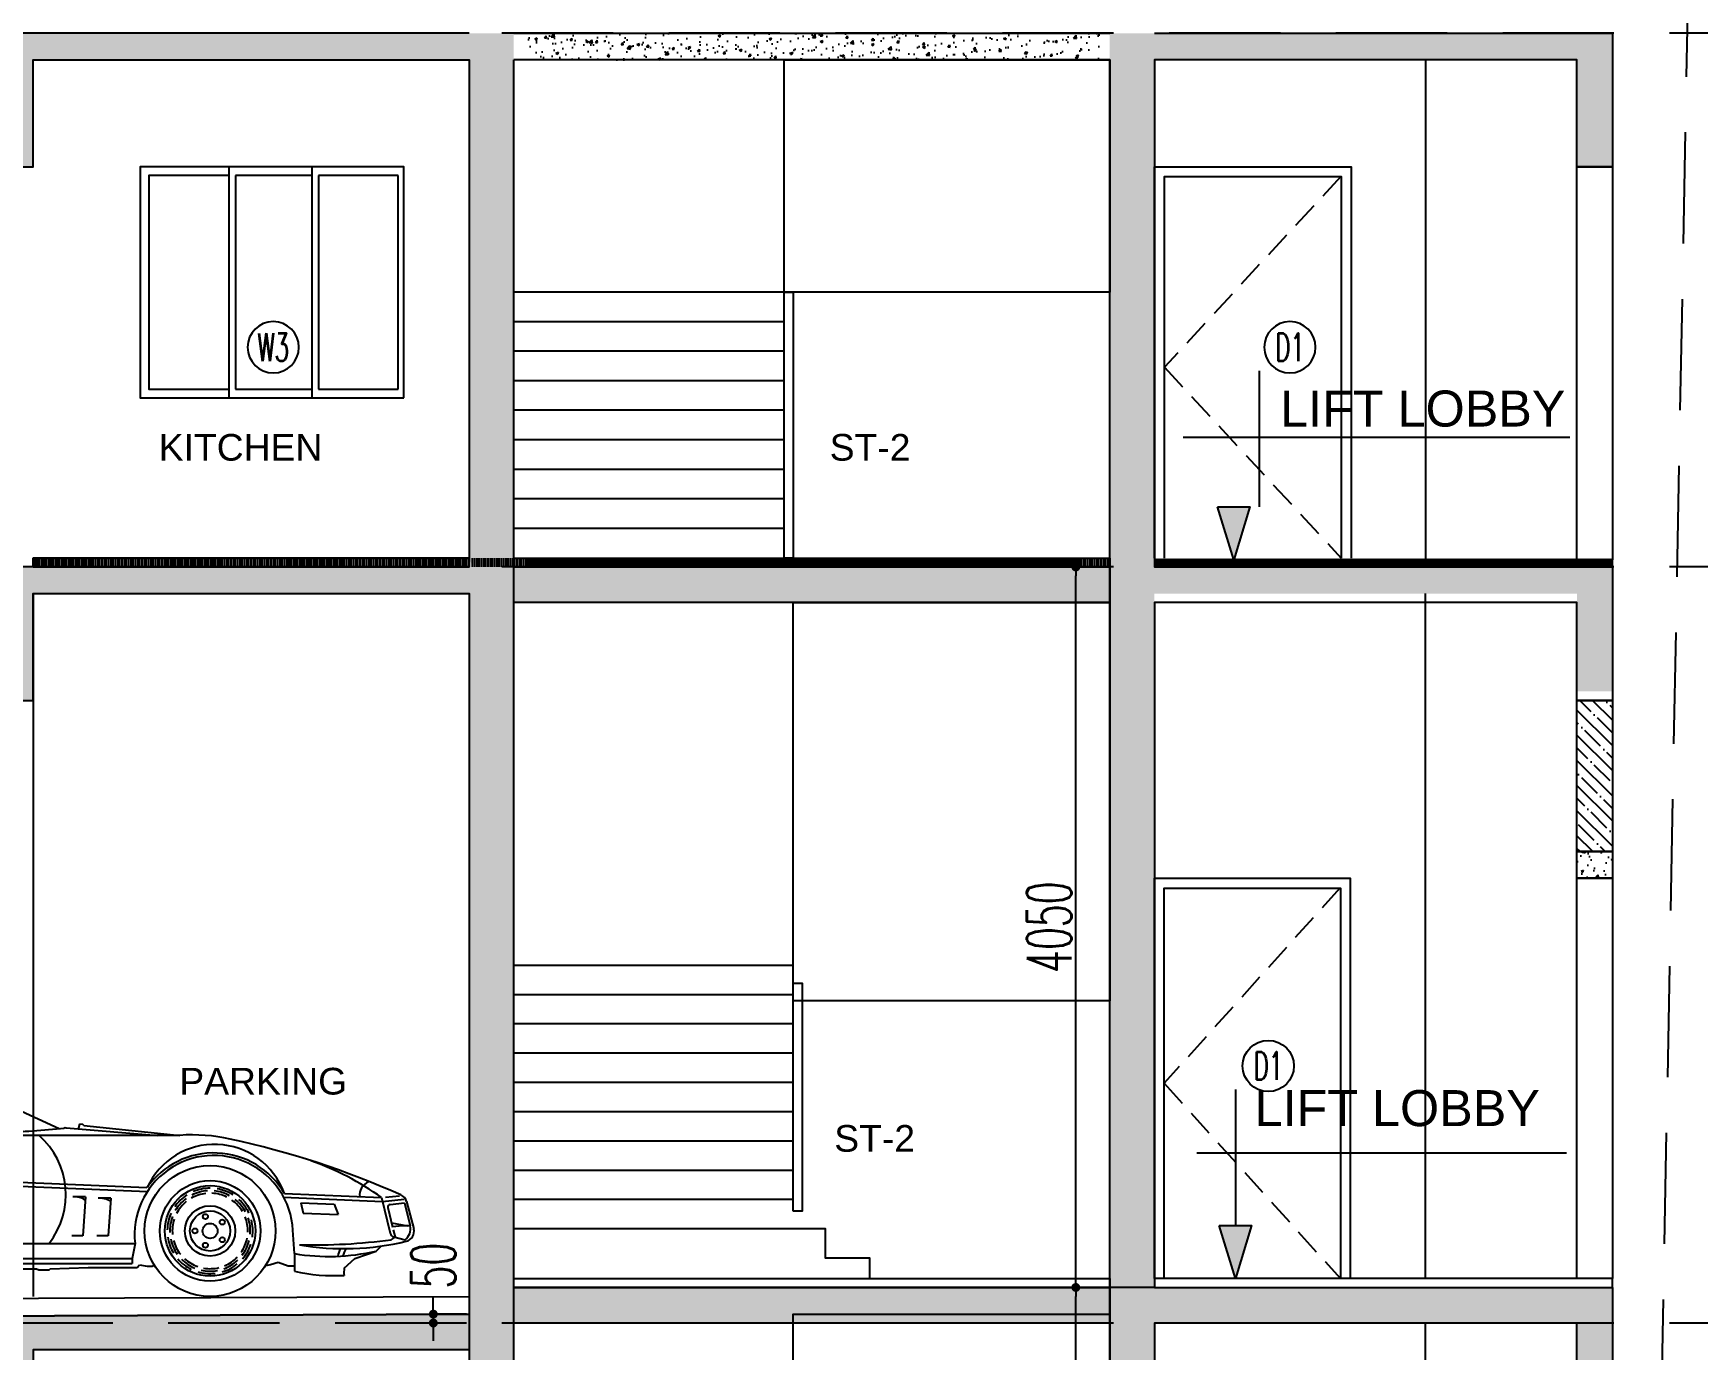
# Model space of a CAD drawing. Header units: millimetres. Extents: x -414464 to 1686, y -90036 to 108605.
# Drawn here: x -376884 to -367530, y 11365 to 18765 of the extents above; entities that cross this region are included whole.
import ezdxf
from ezdxf.enums import TextEntityAlignment as Align

# ---------------------------------------------------------------- set-up
doc = ezdxf.new("R2010")
doc.units = ezdxf.units.MM
doc.header["$LTSCALE"] = 1000
doc.header["$MEASUREMENT"] = 0
for name, pattern in [('AUDIT_D_120904163729-0', [0]), ('HIDDEN', [0.375, 0.25, -0.125]), ('HIDDEN2', [0.1875, 0.125, -0.0625])]:
    doc.linetypes.add(name, pattern=pattern)
doc.layers.get('0').update_dxf_attribs({"linetype": 'AUDIT_D_120904163729-0'})
for name, color, linetype in [('a-door', 1, 'Continuous'), ('a-ele 1', 252, 'Continuous'), ('a-floor finish', 26, 'Continuous'), ('a-hat rcc', 252, 'Continuous'), ('a-hat wall-100', 252, 'Continuous'), ('a-pl ele', 225, 'Continuous'), ('a-rcc', 3, 'Continuous'), ('A-RSP DOOR NO', 4, 'Continuous'), ('a-wall-100', 6, 'Continuous'), ('A-WIN', 5, 'Continuous'), ('ELEV 5', 8, 'Continuous'), ('LEVEL', 7, 'Continuous'), ('PRESTXT', 7, 'Continuous'), ('STAIRS', 1, 'Continuous')]:
    doc.layers.add(name, color=color, linetype=linetype)
doc.styles.add('arial', font='sanss___.ttf')
doc.styles.add('DIM150', font='SIMPLEX.shx', dxfattribs={"width": 0.6})
doc.dimstyles.new('dim150', dxfattribs={"dimtxt": 250, "dimasz": 50, "dimexe": 15, "dimexo": 15, "dimgap": 25, "dimtad": 1, "dimdec": 0, "dimzin": 9, "dimdsep": 32, "dimtxsty": 'DIM150', "dimblk1": 'DOT', "dimblk2": 'DOT', "dimsah": 1, "dimcen": 2.5, "dimclrd": 1, "dimclre": 8, "dimclrt": 2, "dimadec": 0, "dimazin": 0, "dimtfac": 1, "dimtdec": 0, "dimtmove": 2, "dimatfit": 3, "dimldrblk": 'DOT', "dimfxl": 1, "dimarcsym": 0})
pattern_1 = [(50, (4997810.48, -1746909.28), (143.4520365, -12.550427), [15, -165]), (355, (4997810.48, -1746909.28), (-27.7502667, 150.4384267), [12, -132]), (100.4514445, (4997822.44, -1746910.33), (115.7017693, 137.8879982), [12.7480384, -140.2284224]), (46.1842, (4997810.48, -1746869.28), (213.448266, -33.103856), [22.5, -247.5]), (96.6356355, (4997828.27, -1746872.04), (186.932389, 194.82372), [19.122068, -210.342752]), (351.184164, (4997810.48, -1746869.28), (186.932389, 194.82372), [18, -198]), (21, (4997830.48, -1746879.28), (119.3814104, -80.5237781), [15, -165]), (326, (4997830.48, -1746879.28), (48.6630664, 145.030009), [12, -132]), (71.4514447, (4997840.43, -1746885.99), (168.0444753, 64.5062306), [12.748038, -140.2284224]), (37.5, (4997810.48, -1746909.28), (2.43197106, 66.57877077), [0, -130.4, 0, -134, 0, -132.5]), (7.5, (4997810.48, -1746909.28), (52.6139075, 78.8823424), [0, -76.4, 0, -127.4, 0, -50.5]), (327.5, (4997765.88, -1746909.28), (106.76448723, -4.51097435), [0, -50, 0, -156, 0, -207]), (317.5, (4997745.88, -1746909.28), (116.6372339, 20.0209965), [0, -65, 0, -103.6, 0, -147])]

# ---------------------------------------------------------------- blocks, each defined once
blk = doc.blocks.new('Door-Tag')
at = {"layer": 'A-RSP DOOR NO'}
blk.add_circle((0, 0.001), 0.16, dxfattribs=at)
at = {"layer": 'A-RSP DOOR NO', "style": 'DIM150', "width": 0.6}
blk.add_attdef('DOOR-NO', text='', height=0.16, dxfattribs=at).set_placement((258.618, 64.001), align=Align.MIDDLE_CENTER)
blk = doc.blocks.new('02ECAR07')
at = {"color": 0, "linetype": 'ByBlock'}
for p, q in [((-127.48, 35.41), (-128.75, 44.93)), ((-126.99, 35.48), (-128.25, 45)), ((-95.06, 44.72), (-122.72, 44.25)), ((-120, 35), (-122.72, 44.25)), ((-100.76, 44.12), (-122.05, 43.76)), ((-119.52, 35.14), (-122.05, 43.76)), ((-101.62, 44.61), (-80.37, 32.65)), ((-100.63, 44.63), (-79.42, 32.7)), ((-98.66, 44.66), (-77.56, 32.79)), ((-95.06, 44.72), (-70.5, 33.35)), ((-174.5, 34.5), (-173.5, 26)), ((-173.43, 33.98), (-172.48, 25.86)), ((-167.5, 24.75), (-168.5, 34.25)), ((-166.18, 34.23), (-146.49, 35.25)), ((-158.5, 35.75), (-146.5, 35.75)), ((-106.5, 33.5), (-120, 35)), ((-89.43, 36.03), (-90.35, 32.64)), ((-87.98, 35.63), (-88.84, 32.5)), ((-87.5, 35.5), (-88.25, 32.75)), ((-87.25, 36), (-87.5, 35.5)), ((-81.5, 32.75), (-87.5, 35.25)), ((-81.5, 32.75), (-87.25, 36)), ((-69.1, 33.46), (-50.9, 32)), ((-66.43, 34.23), (-66.69, 33.24)), ((-65.78, 34.17), (-66.43, 34.23)), ((-65.59, 33.93), (-65.78, 34.17)), ((-65.59, 33.93), (-46.5, 32)), ((-119.5, 29), (-119.5, 30.75)), ((-119.5, 30.75), (-113.5, 30.75)), ((-113.5, 30.75), (-113.5, 29)), ((-88.25, 32.75), (-81.75, 32.75)), ((-88.25, 32.75), (-87.75, 32.25)), ((-87.75, 32.25), (-82.25, 32.5)), ((-86.5, 31.75), (-86.5, 32.5)), ((-83.5, 31.75), (-86.5, 31.75)), ((-83.5, 32.5), (-83.5, 31.75)), ((-46.5, 32), (-83.5, 32)), ((-82.25, 32.5), (-81.5, 32.75)), ((-113.5, 29.75), (-119.5, 29.75)), ((-113.5, 29), (-119.5, 29)), ((-176.17, 18.33), (-174.94, 23.24)), ((-175.11, 18.42), (-173.91, 23.24)), ((-174, 24.75), (-173.5, 26)), ((-173.75, 24.25), (-174, 24.75)), ((-174, 23.75), (-173.75, 24.25)), ((-173.97, 24.75), (-146.66, 24.75)), ((-173.97, 24), (-146.79, 24)), ((-172.92, 24.75), (-172.48, 25.86)), ((-127.85, 24.76), (-53.04, 21.6)), ((-127.71, 24), (-52.94, 20.85)), ((-166.5, 23), (-159.75, 23)), ((-166.5, 23), (-166.5, 21)), ((-166.5, 21), (-159.75, 21)), ((-159.75, 23), (-159.75, 21)), ((-25.72, 20.45), (-6.43, 19.64)), ((-5.66, 19.69), (-2.83, 19.98)), ((-175.52, 18.17), (-176.11, 18.17)), ((-175.53, 16.36), (-176.11, 17.69)), ((-175, 18), (-175.52, 18.17)), ((-175.13, 18.04), (-151.95, 13.92)), ((-174.13, 15.66), (-175.06, 17.78)), ((-65.25, 19.75), (-67.75, 19.75)), ((-65.25, 19.75), (-65.75, 12)), ((-60.25, 19.5), (-62.75, 19.5)), ((-60.25, 19.5), (-60.75, 12)), ((-25.88, 19.71), (-6.24, 18.88)), ((-22.49, 18.57), (-15.83, 18.29)), ((-22.49, 18.57), (-21.98, 16.54)), ((-21.98, 16.54), (-15.07, 16.25)), ((-15.83, 18.29), (-15.07, 16.25)), ((-6.43, 19.64), (-4.71, 12.54)), ((-6.24, 18.88), (-1.96, 19.31)), ((-5.18, 17.66), (-4.23, 13.75)), ((-4.74, 18.28), (-1.88, 18.56)), ((-1.88, 18.56), (-0.75, 14)), ((-1.45, 18.82), (-0.04, 13.39)), ((-172.57, 14.02), (-152, 10.37)), ((-4.45, 14.64), (-1.25, 14)), ((-2.25, 14), (-4.24, 13.8)), ((-0.75, 14), (-2.25, 14)), ((-167.43, 10.72), (-170.11, 12.08)), ((-164.96, 12.06), (-165.25, 12.75)), ((-163.47, 10.88), (-148.87, 8.29)), ((-152, 12.75), (-152, 10.37)), ((-122.07, 7.42), (-122.5, 12.75)), ((-122, 10.5), (-55.4, 10.5)), ((-65.75, 12), (-68, 12)), ((-60.75, 12), (-63, 12)), ((-55.4, 10.5), (-56, 7.5)), ((-23.75, 8.5), (-24.03, 13.18)), ((-7.5, 9), (-6.5, 10)), ((-4.5, 11.25), (-3.75, 11.75)), ((-4.11, 13.22), (-3.75, 11.75)), ((-3.98, 11.81), (-1.75, 11.25)), ((-122, 7.5), (-56, 7.5)), ((-56, 7.5), (-56, 6.5)), ((-27, 6.75), (-28.5, 6.25)), ((-25, 6), (-27, 6.75)), ((-23.75, 8.5), (-23.75, 5)), ((-13.86, 5.63), (-11.75, 7.5)), ((-11.75, 7.5), (-7.5, 9)), ((-126, 5.5), (-120.5, 5.5)), ((-119.5, 6.5), (-125.75, 6)), ((-121.08, 6.5), (-56, 6.5)), ((-120.5, 5.5), (-119.25, 6)), ((-119.25, 6), (-114.25, 6)), ((-114.25, 6), (-114, 5.25)), ((-114, 5.25), (-104.5, 5.25)), ((-104.5, 5.25), (-102.5, 5.5)), ((-102.5, 5.5), (-100.5, 5.75)), ((-100.5, 5.75), (-99, 5.75)), ((-99, 5.75), (-98.5, 5.25)), ((-98.5, 5.25), (-96.75, 5.25)), ((-96.75, 5.25), (-95, 5.5)), ((-95, 5.5), (-91.75, 5.5)), ((-91.75, 5.5), (-91.5, 5.25)), ((-91.5, 5.25), (-89.5, 5.25)), ((-89.5, 5.25), (-88.75, 5.5)), ((-88.75, 5.5), (-75, 5.5)), ((-75, 5.5), (-74.5, 5.25)), ((-74.5, 5.25), (-72.5, 5.25)), ((-72.5, 5.25), (-72.25, 5.5)), ((-72.25, 5.5), (-64.75, 5.75)), ((-64.75, 5.75), (-56.5, 5.75)), ((-56.5, 5.75), (-55, 5.75)), ((-55, 5.75), (-54.5, 6.25)), ((-54.5, 6.25), (-53, 6)), ((-53, 6), (-52, 6)), ((-52, 6), (-51.58, 6.21)), ((-28.5, 6.25), (-29.49, 6.08)), ((-23.75, 6), (-25, 6))]:
    blk.add_line(p, q, dxfattribs=at)
for centre, radius in [((-136.75, 13), 13), ((-40.5, 13), 13), ((-136.75, 13), 10), ((-136.75, 13), 9), ((-40.5, 13), 10), ((-40.5, 13), 9), ((-136.75, 13), 5), ((-136.75, 13), 4), ((-40.5, 13), 5), ((-40.5, 13), 4), ((-139.75, 13), 0.5), ((-136.75, 13), 1.5), ((-137.68, 15.85), 0.5), ((-134.32, 14.76), 0.5), ((-43.5, 13), 0.5), ((-40.5, 13), 1.5), ((-41.43, 15.85), 0.5), ((-38.07, 14.76), 0.5), ((-137.68, 10.15), 0.5), ((-134.32, 11.24), 0.5), ((-41.43, 10.15), 0.5), ((-38.07, 11.24), 0.5)]:
    blk.add_circle(centre, radius, dxfattribs=at)
for centre, radius, start, end in [((-110.39, -96.48), 142.79, 86.2291, 96.9829), ((-71.56, -191.14), 242.97, 103.3707, 110.9657), ((-121.08, 44.69), 1.7, 138.8611, 195.16), ((-100.5, 33.88), 12.13, 63.3696, 92.3621), ((-88.71, 35.81), 0.75, 346.1229, 163.3669), ((-172.54, 112.41), 77.93, 268.5572, 280.3771), ((-174.28, 33.51), 0.968, 28.881, 100.3165), ((-172.54, 112.41), 78.43, 269.3467, 274.6487), ((-140.12, -207.54), 243.38, 85.2567, 91.501), ((-140.12, -207.54), 242.88, 84.4179, 91.501), ((-81.75, 28.75), 39.25, 170.8377, 207.7076), ((-87.75, 208.66), 176.16, 263.8899, 269.9189), ((-87.75, 208.66), 176.16, 271.8812, 275.9582), ((-69.26, 31.46), 2, 85.4274, 95.9582), ((-186.46, 28.71), 13.01, 353.862, 19.3391), ((-186.13, 28.71), 13.01, 353.862, 19.3391), ((-163.92, 31.67), 9.74, 179.5142, 197.7013), ((-137.25, 17.75), 12.25, 34.8499, 145.1501), ((-84.84, 20.2), 15.69, 321.8343, 48.7948), ((-39.62, 15.45), 14.75, 20.2033, 155.1164), ((-44, -1.71), 33.8, 77.1801, 94.2416), ((-72.68, -136.67), 171.78, 65.911, 77.8397), ((-137.25, 12.75), 14.75, 0, 180), ((-137.25, 12.75), 15.25, 51.9345, 128.1046), ((-39.75, 12.25), 15.75, 3.3931, 186.3794), ((-39.75, 12.25), 16.25, 30.3225, 144.8528), ((-38.92, -25.7), 55.78, 54.3745, 70.6911), ((-173.97, 23), 1, 90, 165.9638), ((-172.94, 23), 1, 90, 165.9638), ((-136.75, 13), 8.5, 122.7273, 145.8143), ((-136.75, 13), 7.5, 96.3838, 119.9538), ((-136.75, 13), 8, 93.6744, 116.9801), ((-136.75, 13), 8.5, 90, 113.087), ((-136.75, 13), 7.5, 63.6565, 87.2265), ((-136.75, 13), 8, 60.9472, 84.2529), ((-136.75, 13), 8.5, 57.2727, 80.3598), ((-40.5, 13), 8.5, 122.7273, 145.8143), ((-40.5, 13), 7.5, 96.3838, 119.9538), ((-40.5, 13), 8, 93.6744, 116.9801), ((-40.5, 13), 8.5, 90, 113.087), ((-40.5, 13), 7.5, 63.6565, 87.2265), ((-40.5, 13), 8, 60.9472, 84.2529), ((-40.5, 13), 8.5, 57.2727, 80.3598), ((-7.91, 20.1), 2.87, 112.4396, 187.0475), ((-3.39, 18.32), 2, 14.6209, 65.911), ((-175.2, 18.09), 1, 165.9638, 203.6294), ((-174.14, 18.18), 1, 165.9638, 203.6294), ((-136.75, 13), 8, 126.4017, 149.7074), ((-136.75, 13), 7.5, 129.1111, 152.6811), ((-136.75, 13), 7.5, 30.9293, 54.4992), ((-136.75, 13), 8, 28.2199, 51.5256), ((-136.75, 13), 8.5, 24.5455, 47.6325), ((-67.44, 15.69), 4.07, 58.1724, 94.3987), ((-62.44, 15.44), 4.07, 58.1724, 94.3987), ((-40.5, 13), 8, 126.4017, 149.7074), ((-40.5, 13), 7.5, 129.1111, 152.6811), ((-40.5, 13), 7.5, 30.9293, 54.4992), ((-40.5, 13), 8, 28.2199, 51.5256), ((-40.5, 13), 8.5, 24.5455, 47.6325), ((-4.69, 17.78), 0.5, 95.6743, 193.5704), ((-171.87, 17.96), 4, 203.6294, 259.9289), ((-171.38, 16.86), 3, 203.6294, 259.9289), ((-164.47, 9.88), 6.05, 143.8021, 158.6989), ((-136.75, 13), 8.5, 155.4545, 178.5416), ((-136.75, 13), 8, 159.129, 182.4347), ((-136.75, 13), 7.5, 161.8384, 185.4083), ((-136.75, 13), 7.5, 358.202, 21.772), ((-136.75, 13), 8, 355.4926, 18.7983), ((-136.75, 13), 8.5, 351.8182, 14.9052), ((-40.5, 13), 8.5, 155.4545, 178.5416), ((-40.5, 13), 8, 159.129, 182.4347), ((-40.5, 13), 7.5, 161.8384, 185.4083), ((-40.5, 13), 7.5, 358.202, 21.772), ((-40.5, 13), 8, 355.4926, 18.7983), ((-40.5, 13), 8.5, 351.8182, 14.9052), ((-3.31, 13.38), 2.64, 306.3268, 13.707), ((-1.97, 12.88), 2, 283.4926, 14.6209), ((-165.06, 10.39), 2.4, 100.5969, 172.303), ((-163.12, 12.85), 2, 203.1986, 259.9289), ((-136.75, 13), 8.5, 188.1818, 211.2689), ((-136.75, 13), 8, 191.8562, 215.162), ((-136.75, 13), 7.5, 194.5656, 218.1356), ((-136.75, 13), 7.5, 325.4747, 349.0447), ((-136.75, 13), 8, 322.7653, 346.0711), ((-136.75, 13), 8.5, 319.0909, 342.1779), ((-40.5, 13), 8.5, 188.1818, 211.2689), ((-40.5, 13), 8, 191.8562, 215.162), ((-40.5, 13), 7.5, 194.5656, 218.1356), ((-40.5, 13), 7.5, 325.4747, 349.0447), ((-40.5, 13), 8, 322.7653, 346.0711), ((-40.5, 13), 8.5, 319.0909, 342.1779), ((-20.16, 129.93), 119.71, 268.758, 277.5147), ((-13.8, 62.17), 52.69, 260.2183, 283.4926), ((-3.74, 12.78), 1, 193.5704, 255.9638), ((-136.75, 13), 8.5, 220.9091, 243.9961), ((-136.75, 13), 8, 224.5835, 247.8892), ((-136.75, 13), 7.5, 227.2929, 250.8629), ((-136.75, 13), 8, 290.0381, 313.3438), ((-136.75, 13), 7.5, 292.7475, 316.3174), ((-121.08, 7.5), 1, 184.5739, 270), ((-40.5, 13), 8.5, 220.9091, 243.9961), ((-40.5, 13), 8, 224.5835, 247.8892), ((-40.5, 13), 7.5, 227.2929, 250.8629), ((-40.5, 13), 8, 290.0381, 313.3438), ((-40.5, 13), 7.5, 292.7475, 316.3174), ((-16.88, 49.69), 41.76, 260.5382, 282.9866), ((-8.12, 6.46), 7.18, 155.0077, 167.8493), ((-8.12, 6.46), 6.18, 150.5021, 165.3036), ((-136.75, 13), 8.5, 253.6364, 276.7234), ((-136.75, 13), 8, 257.3108, 280.6165), ((-136.75, 13), 7.5, 260.0202, 283.5902), ((-136.75, 13), 8.5, 286.3636, 309.4507), ((-40.5, 13), 8.5, 253.6364, 276.7234), ((-40.5, 13), 8, 257.3108, 280.6165), ((-40.5, 13), 7.5, 260.0202, 283.5902), ((-40.5, 13), 8.5, 286.3636, 309.4507), ((-15.86, 39.57), 35.46, 257.1468, 273.2327), ((-8.12, 4.88), 5.78, 172.525, 187.0373)]:
    blk.add_arc(centre, radius, start, end, dxfattribs=at)
blk = doc.blocks.new('T8 levels')
at = {"layer": 'LEVEL', "color": 8, "linetype": 'HIDDEN2', "ltscale": 5}
for p, q in [((0, -88802.8), (-83963.5, -88802.8)), ((0, -91802.8), (-83963.5, -91802.8)), ((0, -96052.8), (-83963.5, -96052.8))]:
    blk.add_line(p, q, dxfattribs=at)
blk = doc.blocks.new('_DOT')
at = {"color": 0, "linetype": 'ByBlock'}
blk.add_line((-0.5, 0), (-1, 0), dxfattribs=at)
at = {"color": 0, "linetype": 'ByBlock', "const_width": 0.5}
blk.add_lwpolyline([(-0.25, 0, 1), (0.25, 0, 1)], format="xyb", close=True, dxfattribs=at)
blk = doc.blocks.new('*D296')
at = {"layer": 'a-rcc', "color": 1, "linetype": 'ByBlock', "lineweight": -2, "transparency": 16777216}
for p, q in [((-374635.5, 11615), (-374635.5, 11665)), ((-374635.5, 11565), (-374635.5, 11515)), ((-374635.5, 11465), (-374635.5, 11415))]:
    blk.add_line(p, q, dxfattribs=at)
at = {"layer": 'a-rcc', "color": 8, "linetype": 'ByBlock', "lineweight": -2, "transparency": 16777216}
for p, q in [((-374448.9, 11565), (-374650.5, 11565)), ((-374448.9, 11515), (-374650.5, 11515))]:
    blk.add_line(p, q, dxfattribs=at)
at = {"layer": 'a-rcc', "color": 1, "linetype": 'ByBlock', "lineweight": -2, "transparency": 16777216, "xscale": 50, "yscale": 50, "zscale": 50}
for p, rotation in [((-374635.5, 11565), 270), ((-374635.5, 11515), 90)]:
    blk.add_blockref('_DOT', p, dxfattribs=dict(at, rotation=rotation))
at = {"layer": 'a-rcc', "color": 2, "linetype": 'ByBlock', "transparency": 16777216, "insert": (-374635.6, 11838), "char_height": 250, "attachment_point": 5, "rotation": 90, "style": 'DIM150'}
blk.add_mtext('50', dxfattribs=at)
blk = doc.blocks.new('*D303')
at = {"layer": 'a-rcc', "color": 8, "linetype": 'ByBlock', "lineweight": -2, "transparency": 16777216}
for p, q in [((-370848.7, 11715), (-371039.7, 11715)), ((-370848.7, 8565), (-371039.7, 8565))]:
    blk.add_line(p, q, dxfattribs=at)
at = {"layer": 'a-rcc', "color": 1, "linetype": 'ByBlock', "lineweight": -2, "transparency": 16777216}
blk.add_line((-371024.7, 8615), (-371024.7, 11665), dxfattribs=at)
at = {"layer": 'a-rcc', "color": 1, "linetype": 'ByBlock', "lineweight": -2, "transparency": 16777216, "xscale": 50, "yscale": 50, "zscale": 50}
for p, rotation in [((-371024.7, 11715), 90), ((-371024.7, 8565), 270)]:
    blk.add_blockref('_DOT', p, dxfattribs=dict(at, rotation=rotation))
at = {"layer": 'a-rcc', "color": 2, "linetype": 'ByBlock', "transparency": 16777216, "insert": (-371174.7, 10140), "char_height": 250, "attachment_point": 5, "rotation": 90, "style": 'DIM150'}
blk.add_mtext('3150', dxfattribs=at)
blk = doc.blocks.new('*D304')
at = {"layer": 'a-rcc', "color": 8, "linetype": 'ByBlock', "lineweight": -2, "transparency": 16777216}
for p, q in [((-370848.7, 15765), (-371039.7, 15765)), ((-370848.7, 11715), (-371039.7, 11715))]:
    blk.add_line(p, q, dxfattribs=at)
at = {"layer": 'a-rcc', "color": 1, "linetype": 'ByBlock', "lineweight": -2, "transparency": 16777216}
blk.add_line((-371024.7, 11765), (-371024.7, 15715), dxfattribs=at)
at = {"layer": 'a-rcc', "color": 1, "linetype": 'ByBlock', "lineweight": -2, "transparency": 16777216, "xscale": 50, "yscale": 50, "zscale": 50}
for p, rotation in [((-371024.7, 15765), 90), ((-371024.7, 11715), 270)]:
    blk.add_blockref('_DOT', p, dxfattribs=dict(at, rotation=rotation))
at = {"layer": 'a-rcc', "color": 2, "linetype": 'ByBlock', "transparency": 16777216, "insert": (-371174.7, 13740), "char_height": 250, "attachment_point": 5, "rotation": 90, "style": 'DIM150'}
blk.add_mtext('4050', dxfattribs=at)

msp = doc.modelspace()

# ---------------------------------------------------------------- hatches: boundary and pattern name
at = {"layer": 'a-floor finish'}
h = msp.add_hatch(dxfattribs=at)
h.set_pattern_fill('ANSI31', color=256, scale=100, angle=45)
h.set_pattern_definition([(90, (10249190.597, -3543375.147), (-12.5, 2e-15), [])])
h.paths.add_polyline_path([(-374433.7, 15765), (-374433.7, 15815), (-376884.2, 15815), (-376884.2, 15765)])
h = msp.add_hatch(dxfattribs=at)
h.set_pattern_fill('ANSI31', color=256, scale=100, angle=45)
h.set_pattern_definition([(90, (4843140.894, -1777700.867), (-12.5, 2e-15), [])])
h.paths.add_polyline_path([(-376883.6, 15765), (-376883.6, 15815), (-374433.7, 15815), (-374433.7, 15765)])
h = msp.add_hatch(dxfattribs=at)
h.set_pattern_fill('ANSI31', color=256, scale=100, angle=45)
h.set_pattern_definition([(90, (4861685.459, -1777700.867), (-12.5, 2e-15), [])])
h.paths.add_polyline_path([(-374421.2, 15765), (-374421.2, 15815), (-370991.2, 15815), (-370991.2, 15765)])
h = msp.add_hatch(dxfattribs=at)
h.set_pattern_fill('ANSI31', color=256, scale=100, angle=45)
h.set_pattern_definition([(90, (10249142.571, -3543375.147), (-12.5, 2e-15), [])])
h.paths.add_polyline_path([(-374112.5, 15765), (-374112.5, 15815), (-370833.7, 15815), (-370833.7, 15765)])
h = msp.add_hatch(dxfattribs=at)
h.set_pattern_fill('ANSI31', color=256, scale=100, angle=45)
h.set_pattern_definition([(90, (4855556.546, -1777700.867), (-12.5, 2e-15), [])])
h.paths.add_polyline_path([(-368009.3, 15765), (-368009.3, 15805), (-370582.9, 15805), (-370582.9, 15765)])
h = msp.add_hatch(dxfattribs=at)
h.set_pattern_fill('ANSI31', color=256, scale=100, angle=45)
h.set_pattern_definition([(90, (10242713.185, -3543375.147), (-12.5, 2e-15), [])])
h.paths.add_polyline_path([(-368004.5, 15765), (-368004.5, 15805), (-370577.8, 15805), (-370577.8, 15765)])
at = {"layer": 'a-hat rcc'}
h = msp.add_hatch(dxfattribs=at)
h.set_pattern_fill('AR-CONC', color=256, scale=20, style=0)
h.set_pattern_definition(pattern_1)
h.paths.add_polyline_path([(-374183.7, 18765), (-382818.8, 18765), (-382818.8, 18615), (-384318.8, 18615), (-384318.8, 18915), (-384478.8, 18915), (-384478.8, 18015), (-384318.8, 18015), (-384318.8, 18415), (-382818.8, 18415), (-382818.8, 18015), (-382618.8, 18015), (-382618.8, 18615), (-377104, 18615), (-377103.9, 18015), (-376883.8, 18015), (-376883.9, 18615), (-374433.7, 18615), (-374433.7, 15815), (-374415.4, 15765), (-374415.4, 15765), (-374183.7, 15765)])
h = msp.add_hatch(dxfattribs=at)
h.set_pattern_fill('AR-CONC', color=256, scale=20, style=0)
h.set_pattern_definition([(50, (-384459.86, 18765), (143.452, -12.5504), [15, -165]), (355, (-384459.86, 18765), (-27.7503, 150.4384), [12, -132]), (100.4514, (-384447.91, 18763.95), (115.7018, 137.888), [12.748, -140.2284]), (46.1842, (-384459.86, 18805), (213.4483, -33.1039), [22.5, -247.5]), (96.6356, (-384442.08, 18802.24), (186.9324, 194.8237), [19.122, -210.3428]), (351.1842, (-384459.86, 18805), (186.9324, 194.8237), [18, -198]), (21, (-384439.86, 18795), (119.3814, -80.5238), [15, -165]), (326, (-384439.86, 18795), (48.663, 145.03), [12, -132]), (71.4514, (-384429.91, 18788.29), (168.0445, 64.5062), [12.748, -140.2284]), (37.5, (-384459.863, 18765), (2.43197, 66.57877), [0, -130.4, 0, -134, 0, -132.5]), (7.5, (-384459.86, 18765), (52.6139, 78.88234), [0, -76.4, 0, -127.4, 0, -50.5]), (327.5, (-384504.463, 18765), (106.76449, -4.51097), [0, -50, 0, -156, 0, -207]), (317.5, (-384524.46, 18765), (116.63723, 20.021), [0, -65, 0, -103.6, 0, -147])])
h.paths.add_polyline_path([(-374112.5, 18765), (-370882.9, 18765), (-370882.9, 18615), (-374112.5, 18615)])
h = msp.add_hatch(dxfattribs=at)
h.set_pattern_fill('AR-CONC', color=256, scale=20, style=0)
h.set_pattern_definition(pattern_1)
h.paths.add_polyline_path([(-368008.4, 18765), (-370833.7, 18765), (-370833.7, 15765), (-370581.8, 15765), (-370581.8, 18615), (-368208.4, 18615), (-368208.4, 18015), (-368008.4, 18015)])
at = {"layer": 'a-hat rcc', "ltscale": 2}
h = msp.add_hatch(dxfattribs=at)
h.set_pattern_fill('AR-CONC', color=256, scale=20, style=0)
h.set_pattern_definition([(50, (-386837.6, 16165), (143.45204, -12.5504), [15, -165]), (355, (-386837.6, 16165), (-27.7503, 150.4384), [12, -132]), (100.45144, (-386825.65, 16163.95), (115.7018, 137.888), [12.748, -140.2284]), (46.1842, (-386837.6, 16205), (213.4483, -33.1039), [22.5, -247.5]), (96.6356, (-386819.81, 16202.24), (186.9324, 194.8237), [19.122, -210.3428]), (351.1842, (-386837.6, 16205), (186.9324, 194.8237), [18, -198]), (21, (-386817.6, 16195), (119.3814, -80.5238), [15, -165]), (326, (-386817.6, 16195), (48.6631, 145.03), [12, -132]), (71.45144, (-386807.65, 16188.29), (168.0445, 64.5062), [12.748, -140.2284]), (37.5, (-386837.6, 16165), (2.43197, 66.57877), [0, -130.4, 0, -134, 0, -132.5]), (7.5, (-386837.6, 16165), (52.6139, 78.88234), [0, -76.4, 0, -127.4, 0, -50.5]), (327.5, (-386882.2, 16165), (106.76449, -4.51097), [0, -50, 0, -156, 0, -207]), (317.5, (-386902.2, 16165), (116.63723, 20.021), [0, -65, 0, -103.6, 0, -147])])
edge = h.paths.add_edge_path()
edge.add_line((-370833.7, 15815), (-368009.3, 15815))
edge.add_line((-368009.3, 15815), (-368009.3, 15065))
edge.add_line((-368009.3, 15065), (-368208.4, 15065))
edge.add_line((-368208.4, 15065), (-368208.4, 15805))
edge.add_line((-368208.4, 15614.5), (-370582.9, 15614.5))
edge.add_line((-370582.9, 15614.5), (-370582.9, 11715))
edge.add_line((-370582.9, 11715), (-370833.7, 11715))
edge.add_line((-370833.7, 11715), (-370833.7, 15815))
at = {"layer": 'a-hat rcc'}
h = msp.add_hatch(dxfattribs=at)
h.set_pattern_fill('AR-CONC', color=256, scale=20, style=0)
h.set_pattern_definition([(50, (-443277.53, -158031.87), (143.45204, -12.55043), [15, -165]), (355, (-443277.53, -158031.87), (-27.75027, 150.43843), [12, -132]), (100.451444, (-443265.58, -158032.91), (115.70177, 137.888), [12.74804, -140.22842]), (46.1842, (-443277.53, -157991.87), (213.44827, -33.10386), [22.5, -247.5]), (96.63564, (-443259.75, -157994.63), (186.9324, 194.82372), [19.12207, -210.34275]), (351.18416, (-443277.53, -157991.87), (186.9324, 194.82372), [18, -198]), (21, (-443257.53, -158001.87), (119.38141, -80.52378), [15, -165]), (326, (-443257.53, -158001.87), (48.66307, 145.03001), [12, -132]), (71.451445, (-443247.58, -158008.58), (168.04448, 64.50623), [12.74804, -140.22842]), (37.5, (-443277.53, -158031.87), (2.431971, 66.578771), [0, -130.4, 0, -134, 0, -132.5]), (7.5, (-443277.53, -158031.87), (52.613907, 78.882342), [0, -76.4, 0, -127.4, 0, -50.5]), (327.5, (-443322.13, -158031.87), (106.764487, -4.510974), [0, -50, 0, -156, 0, -207]), (317.5, (-443342.13, -158031.87), (116.637234, 20.020996), [0, -65, 0, -103.6, 0, -147])])
h.paths.add_polyline_path([(-374183.7, 15765), (-382818.2, 15765), (-382818.2, 15615), (-384318.2, 15615), (-384318.2, 15765), (-384478.2, 15765), (-384478.2, 15165), (-384318.2, 15165), (-384318.2, 15465), (-382818.2, 15465), (-382818.2, 15015), (-382618.2, 15015), (-382618.2, 15615), (-377113.6, 15615), (-377113.6, 15015), (-376883.6, 15015), (-376883.6, 15615), (-374433.7, 15615), (-374433.7, 11515), (-374183.7, 11515)])
h = msp.add_hatch(dxfattribs=at)
h.set_pattern_fill('AR-CONC', color=256, scale=20, style=0)
h.set_pattern_definition([(50, (4859832.77, -1777450.87), (143.4520365, -12.550427), [15, -165]), (355, (4859832.77, -1777450.87), (-27.7502667, 150.4384267), [12, -132]), (100.4514445, (4859844.72, -1777451.91), (115.7017693, 137.8879982), [12.7480384, -140.2284224]), (46.1842, (4859832.77, -1777410.87), (213.448266, -33.103856), [22.5, -247.5]), (96.6356355, (4859850.55, -1777413.63), (186.932389, 194.82372), [19.122068, -210.342752]), (351.184164, (4859832.77, -1777410.87), (186.932389, 194.82372), [18, -198]), (21, (4859852.77, -1777420.87), (119.3814104, -80.5237781), [15, -165]), (326, (4859852.77, -1777420.87), (48.6630664, 145.030009), [12, -132]), (71.4514447, (4859862.71, -1777427.58), (168.0444753, 64.5062306), [12.748038, -140.2284224]), (37.5, (4859832.766, -1777450.867), (2.43197106, 66.57877077), [0, -130.4, 0, -134, 0, -132.5]), (7.5, (4859832.766, -1777450.87), (52.6139075, 78.8823424), [0, -76.4, 0, -127.4, 0, -50.5]), (327.5, (4859788.166, -1777450.87), (106.76448723, -4.51097435), [0, -50, 0, -156, 0, -207]), (317.5, (4859768.17, -1777450.87), (116.6372339, 20.0209965), [0, -65, 0, -103.6, 0, -147])])
edge = h.paths.add_edge_path()
edge.add_line((-374421.2, 15615), (-374421.2, 15765))
edge.add_line((-374421.2, 15765), (-370991.2, 15765))
edge.add_line((-370833.7, 15765), (-370833.7, 15565))
edge.add_line((-370833.7, 15565), (-374421.2, 15565))
h = msp.add_hatch(dxfattribs=at)
h.set_pattern_fill('AR-CONC', color=256, scale=20, style=0)
h.set_pattern_definition([(50, (-445636.89, -157841.87), (143.45204, -12.55043), [15, -165]), (355, (-445636.9, -157841.87), (-27.75027, 150.43843), [12, -132]), (100.451444, (-445624.94, -157842.91), (115.70177, 137.888), [12.74804, -140.22842]), (46.1842, (-445636.9, -157801.87), (213.44827, -33.10386), [22.5, -247.5]), (96.63564, (-445619.1, -157804.63), (186.9324, 194.82372), [19.12207, -210.34275]), (351.18416, (-445636.9, -157801.87), (186.9324, 194.82372), [18, -198]), (21, (-445616.89, -157811.87), (119.38141, -80.52378), [15, -165]), (326, (-445616.9, -157811.87), (48.66307, 145.03001), [12, -132]), (71.451445, (-445606.94, -157818.58), (168.04448, 64.50623), [12.74804, -140.22842]), (37.5, (-445636.893, -157841.87), (2.431971, 66.578771), [0, -130.4, 0, -134, 0, -132.5]), (7.5, (-445636.89, -157841.87), (52.613907, 78.882342), [0, -76.4, 0, -127.4, 0, -50.5]), (327.5, (-445681.49, -157841.87), (106.764487, -4.510974), [0, -50, 0, -156, 0, -207]), (317.5, (-445701.49, -157841.87), (116.637234, 20.020996), [0, -65, 0, -103.6, 0, -147])])
h.paths.add_polyline_path([(-368208.4, 14015), (-368208.4, 14165), (-368009.3, 14165), (-368009.3, 14015)])
h = msp.add_hatch(dxfattribs=at)
h.set_pattern_fill('AR-CONC', color=256, scale=20, style=0)
h.set_pattern_definition([(50, (-262017.51, 0), (143.45204, -12.55043), [15, -165]), (355, (-262017.51, 0), (-27.75027, 150.43843), [12, -132]), (100.45144, (-262005.56, -1.05), (115.70177, 137.888), [12.74804, -140.22842]), (46.1842, (-262017.51, 40), (213.44827, -33.10386), [22.5, -247.5]), (96.63564, (-261999.73, 37.24), (186.9324, 194.82372), [19.12207, -210.34275]), (351.18416, (-262017.51, 40), (186.9324, 194.82372), [18, -198]), (21, (-261997.51, 30), (119.38141, -80.52378), [15, -165]), (326, (-261997.51, 30), (48.66307, 145.03001), [12, -132]), (71.45144, (-261987.56, 23.29), (168.04448, 64.50623), [12.74804, -140.22842]), (37.5, (-262017.513, 0), (2.431971, 66.57877), [0, -130.4, 0, -134, 0, -132.5]), (7.5, (-262017.51, 0), (52.613907, 78.882342), [0, -76.4, 0, -127.4, 0, -50.5]), (327.5, (-262062.113, 0), (106.764487, -4.510974), [0, -50, 0, -156, 0, -207]), (317.5, (-262082.11, 0), (116.637234, 20.020996), [0, -65, 0, -103.6, 0, -147])])
h.paths.add_polyline_path([(-374433.8, 5290), (-374433.7, 5290), (-374433.7, 2190), (-387022.3, 2190), (-387022.3, 1990), (-382282.1, 1990), (-382282.1, 1540), (-382052.1, 1540), (-382052.1, 1990), (-377872.4, 1990), (-377872.4, 1540), (-377642.4, 1540), (-377642.4, 1990), (-374433.7, 1990), (-374433.7, -1085), (-382588.4, -1085), (-382818.4, -1085), (-386622.4, -1085), (-386622.4, -1235), (-382818.4, -1235), (-382588.4, -1235), (-374183.7, -1235), (-374183.7, -1085), (-368258.4, -1085), (-368258.4, -3085), (-368008.4, -3085), (-368009.3, -935), (-370582.9, -935), (-370582.9, 2140), (-370582.9, 8315), (-370582.9, 8365), (-370582.9, 11515), (-368208.4, 11515), (-368208.4, 10915), (-368009.3, 10915), (-368009.3, 11715), (-370833.7, 11715), (-370833.7, 11615), (-370833.7, 8515), (-370833.7, 8315), (-370833.7, 5365), (-370833.7, 5165), (-370833.7, 2215), (-370833.7, 2140), (-370833.7, 1940), (-370833.7, -935), (-374183.7, -935), (-374183.7, 2065), (-374183.9, 5515), (-374183.9, 11515), (-374433.7, 11515), (-374433.7, 11315)])
h.paths.add_polyline_path([(-387022.4, 2140), (-387222.4, 2140), (-387222.4, -1085), (-387022.4, -1085), (-387022.4, -1085)])
h = msp.add_hatch(dxfattribs=at)
h.set_pattern_fill('AR-CONC', color=256, scale=20, style=0)
h.set_pattern_definition([(50, (4859832.77, -1781500.87), (143.4520365, -12.550427), [15, -165]), (355, (4859832.77, -1781500.87), (-27.7502667, 150.4384267), [12, -132]), (100.4514445, (4859844.72, -1781501.91), (115.7017693, 137.8879982), [12.7480384, -140.2284224]), (46.1842, (4859832.77, -1781460.87), (213.448266, -33.103856), [22.5, -247.5]), (96.6356355, (4859850.55, -1781463.63), (186.932389, 194.82372), [19.122068, -210.342752]), (351.184164, (4859832.77, -1781460.87), (186.932389, 194.82372), [18, -198]), (21, (4859852.77, -1781470.87), (119.3814104, -80.5237781), [15, -165]), (326, (4859852.77, -1781470.87), (48.6630664, 145.030009), [12, -132]), (71.4514447, (4859862.71, -1781477.58), (168.0444753, 64.5062306), [12.748038, -140.2284224]), (37.5, (4859832.766, -1781500.867), (2.43197106, 66.57877077), [0, -130.4, 0, -134, 0, -132.5]), (7.5, (4859832.766, -1781500.87), (52.6139075, 78.8823424), [0, -76.4, 0, -127.4, 0, -50.5]), (327.5, (4859788.166, -1781500.87), (106.76448723, -4.51097435), [0, -50, 0, -156, 0, -207]), (317.5, (4859768.17, -1781500.87), (116.6372339, 20.0209965), [0, -65, 0, -103.6, 0, -147])])
edge = h.paths.add_edge_path()
edge.add_line((-374421.2, 11565), (-374421.2, 11715))
edge.add_line((-374421.2, 11715), (-370991.2, 11715))
edge.add_line((-370833.7, 11715), (-370833.7, 11515))
edge.add_line((-370833.7, 11515), (-374421.2, 11515))
at = {"layer": 'a-hat rcc', "ltscale": 2}
h = msp.add_hatch(dxfattribs=at)
h.set_pattern_fill('AR-CONC', color=256, scale=20, style=0)
h.set_pattern_definition([(50, (-443277.53, -157981.87), (143.45204, -12.55043), [15, -165]), (355, (-443277.53, -157981.87), (-27.75027, 150.43843), [12, -132]), (100.451444, (-443265.58, -157982.91), (115.70177, 137.888), [12.74804, -140.22842]), (46.1842, (-443277.53, -157941.87), (213.44827, -33.10386), [22.5, -247.5]), (96.63564, (-443259.75, -157944.63), (186.9324, 194.82372), [19.12207, -210.34275]), (351.18416, (-443277.53, -157941.87), (186.9324, 194.82372), [18, -198]), (21, (-443257.53, -157951.87), (119.38141, -80.52378), [15, -165]), (326, (-443257.53, -157951.87), (48.66307, 145.03001), [12, -132]), (71.451445, (-443247.58, -157958.58), (168.04448, 64.50623), [12.74804, -140.22842]), (37.5, (-443277.53, -157981.87), (2.431971, 66.578771), [0, -130.4, 0, -134, 0, -132.5]), (7.5, (-443277.53, -157981.87), (52.613907, 78.882342), [0, -76.4, 0, -127.4, 0, -50.5]), (327.5, (-443322.13, -157981.87), (106.764487, -4.510974), [0, -50, 0, -156, 0, -207]), (317.5, (-443342.13, -157981.87), (116.637234, 20.020996), [0, -65, 0, -103.6, 0, -147])])
h.paths.add_polyline_path([(-376883.6, 11365), (-374433.7, 11365), (-374433.7, 11565), (-387022.1, 11515), (-387022.1, 11515), (-387222.4, 11515), (-387221.8, 11315), (-387021.8, 11317.3), (-387021.8, 11317.3), (-382818.2, 11365), (-382818.2, 10915), (-382588.4, 10915), (-382588.4, 11365), (-377113.6, 11365), (-377113.6, 10915), (-376883.6, 10915)])
at = {"layer": 'a-hat wall-100'}
h = msp.add_hatch(dxfattribs=at)
h.set_pattern_fill('ANSI35', color=256, scale=400, angle=90, style=0)
h.set_pattern_definition([(135, (4859989.16, -1775000.87), (-70.7106781, -70.7106781), []), (135, (4859989.16, -1774930.16), (-70.7106781, -70.7106781), [125, -25, 0, -25])])
h.paths.add_polyline_path([(-368009.3, 14165), (-368208.4, 14165), (-368208.4, 15015), (-368009.3, 15015)])
at = {"layer": 'LEVEL'}
for points in [[(-370046.3, 16103.4), (-370228.4, 16103.4), (-370137.3, 15805)], [(-370036.7, 12063.4), (-370218.8, 12063.4), (-370127.8, 11765)]]:
    msp.add_hatch(color=2, dxfattribs=at).paths.add_polyline_path(points)

# ---------------------------------------------------------------- linework, layer by layer
at = {"color": 1, "elevation": -5.7}
msp.add_lwpolyline([(-372182, 11765), (-372182, 11879.6), (-372432, 11879.6), (-372432, 12044.2), (-374183.7, 12044.2)], dxfattribs=at)
at = {"layer": 'a-door', "color": 8, "ltscale": 3}
for points, elevation in [([(-368208.4, 18015), (-368008.4, 18015), (-368008.4, 15805), (-368208.4, 15805)], 0.1), ([(-368208.4, 14015), (-368009.3, 14015), (-368009.3, 11765), (-368208.4, 11765)], -0.6)]:
    msp.add_lwpolyline(points, close=True, dxfattribs=dict(at, elevation=elevation))
at = {"layer": 'a-ele 1', "color": 8, "linetype": 'HIDDEN', "ltscale": 0.6}
for points, elevation in [([(-369535.1, 17960), (-370526.8, 16887.5), (-369532.5, 15815)], -0.1), ([(-369540.2, 13960), (-370527.9, 12862.5), (-369537.5, 11765)], -2.7)]:
    msp.add_lwpolyline(points, dxfattribs=dict(at, elevation=elevation))
at = {"layer": 'a-floor finish', "ltscale": 3}
for points, elevation in [([(-374433.7, 15765), (-374433.7, 15815), (-376884.2, 15815), (-376884.2, 15765)], -0.6), ([(-376883.6, 15765), (-376883.6, 15815), (-374433.7, 15815), (-374433.7, 15765), (-376883.6, 15765)], -0.7), ([(-374183.7, 15765), (-374183.7, 15815), (-370833.7, 15815), (-370833.7, 15765)], -0.6), ([(-374183.7, 15765), (-374183.7, 15815), (-370833.7, 15815), (-370833.7, 15765)], -1), ([(-368009.3, 15765), (-368009.3, 15805), (-370582.9, 15805), (-370582.9, 15765)], -1.3), ([(-368008.4, 15765), (-368008.4, 15805), (-370581.8, 15805), (-370581.8, 15765)], -0.9), ([(-374183.7, 11715), (-374183.7, 11765), (-370833.7, 11765), (-370833.7, 11715)], -3.2), ([(-368009.3, 11715), (-368009.3, 11765), (-370582.9, 11765), (-370582.9, 11715)], -0.6)]:
    msp.add_lwpolyline(points, close=True, dxfattribs=dict(at, elevation=elevation))
at = {"layer": 'a-floor finish', "ltscale": 3, "elevation": -0.6}
msp.add_lwpolyline([(-387022.3, 11615), (-374433.8, 11665)], dxfattribs=at)
at = {"layer": 'a-pl ele'}
for p, q in [((-369058.7, 18615, -0.1), (-369058.7, 15805, -0.1)), ((-376883.5, 15615, -0.6), (-376883.5, 11665, -0.6))]:
    msp.add_line(p, q, dxfattribs=at)
for points, elevation in [([(-370833.7, 17310), (-372663.5, 17310), (-372663.5, 18615), (-370833.7, 18615)], -0.6), ([(-370833.7, 13325.4), (-372612.5, 13325.4), (-372612.5, 15565), (-370833.7, 15565)], -4.4), ([(-370833.7, 10020), (-372612.5, 10020), (-372612.5, 11565), (-370833.7, 11565)], -1.3)]:
    msp.add_lwpolyline(points, close=True, dxfattribs=dict(at, elevation=elevation))
at = {"layer": 'a-pl ele', "color": 8}
for points, elevation in [([(-370581.8, 15815), (-370581.8, 18015), (-369477.5, 18015), (-369477.5, 15815)], -0.1), ([(-370526.8, 15815), (-370526.8, 17960), (-369532.5, 17960), (-369532.5, 15815)], -0.1), ([(-370582.9, 11765), (-370582.9, 14015), (-369482.5, 14015), (-369482.5, 11765)], -2.7), ([(-370527.9, 11765), (-370527.9, 13960), (-369537.5, 13960), (-369537.5, 11765)], -2.7)]:
    msp.add_lwpolyline(points, dxfattribs=dict(at, elevation=elevation))
at = {"layer": 'a-pl ele'}
for points, elevation in [([(-369058.7, 11765), (-369058.7, 15615)], -3.3), ([(-369058.7, 8565), (-369058.7, 11515)], -4.2)]:
    msp.add_lwpolyline(points, dxfattribs=dict(at, elevation=elevation))
at = {"layer": 'a-rcc'}
msp.add_lwpolyline([(-374433.6, 18765), (-382818.8, 18765), (-382818.8, 18615), (-384318.8, 18615), (-384318.8, 18915), (-384478.8, 18915), (-384478.8, 18015), (-384318.8, 18015), (-384318.8, 18415), (-382818.8, 18415), (-382818.8, 18015), (-382618.8, 18015), (-382618.8, 18615), (-377104, 18615), (-377103.9, 18015), (-376883.8, 18015), (-376883.8, 18615), (-374433.7, 18615), (-374433.7, 15815), (-374433.7, 15765), (-374433.6, 15765)], dxfattribs=at)
for points, elevation in [([(-374183.7, 18765), (-370833.7, 18765)], 0.5), ([(-370581.8, 18765), (-368207.6, 18765), (-368008.4, 18765), (-368008.4, 18015), (-368208.4, 18015), (-368208.4, 18615), (-370581.8, 18615), (-370581.8, 15765)], -0.1), ([(-374183.7, 15765), (-374183.7, 15765), (-374183.7, 18615)], 0), ([(-370833.7, 18615), (-374183.7, 18615)], 0.5), ([(-370833.7, 15765), (-370833.7, 18615)], 0.3), ([(-374433.7, 15765), (-382818.2, 15765), (-382818.2, 15615), (-384318.2, 15615), (-384318.2, 15765), (-384478.2, 15765), (-384478.2, 15165), (-384318.2, 15165), (-384318.2, 15465), (-382818.2, 15465), (-382818.2, 15015), (-382618.2, 15015), (-382618.2, 15615), (-377113.6, 15615), (-377113.6, 15015), (-376883.6, 15015), (-376883.6, 15615), (-374433.7, 15615), (-374433.7, 11565)], -0.6), ([(-374183.9, 11515), (-374183.7, 11515), (-374183.7, 15765)], -0.6), ([(-370833.7, 11715), (-370833.7, 15765)], -2.7), ([(-370582.9, 15765), (-368208.4, 15765), (-368009.3, 15765), (-368009.3, 15015), (-368208.4, 15015), (-368208.4, 15564.5), (-370582.9, 15564.5), (-370582.9, 11715)], -3.2), ([(-370833.7, 8515), (-370833.7, 11715)], -2.8), ([(-370582.9, 11715), (-368009.3, 11715), (-368009.3, 10915), (-368208.4, 10915), (-368208.4, 11515), (-370582.9, 11515), (-370582.9, 8365)], -3.3), ([(-374433.7, 11565), (-387022.3, 11515)], -0.6), ([(-374433.7, 11565), (-374433.7, 5290)], -0.6), ([(-374183.9, 5515), (-374183.9, 11515)], -0.6)]:
    msp.add_lwpolyline(points, dxfattribs=dict(at, elevation=elevation))
for points, elevation in [([(-370833.7, 15565), (-374183.7, 15565), (-374183.7, 15765), (-370833.7, 15765)], -0.5), ([(-368208.4, 14015), (-368208.4, 14165), (-368009.3, 14165), (-368009.3, 14015)], -0.6), ([(-370833.7, 11515), (-374183.7, 11515), (-374183.7, 11715), (-370833.7, 11715)], -3.2), ([(-387222.4, 11315), (-387222.4, 11515), (-387022.3, 11515), (-387022.3, 11515), (-374433.7, 11565), (-374433.7, 11365), (-376883.6, 11365), (-376883.6, 10915), (-377113.6, 10915), (-377113.6, 11365), (-382588.4, 11365), (-382588.4, 10915), (-382818.2, 10915), (-382818.2, 11365)], -0.6)]:
    msp.add_lwpolyline(points, close=True, dxfattribs=dict(at, elevation=elevation))
at = {"layer": 'a-rcc', "linetype": 'ByBlock', "elevation": -3.2}
msp.add_lwpolyline([(-370582.9, 11715), (-370833.7, 11715)], dxfattribs=at)
at = {"layer": 'a-wall-100', "ltscale": 3, "elevation": -0.5}
msp.add_lwpolyline([(-368009.3, 14165), (-368208.4, 14165), (-368208.4, 15015), (-368009.3, 15015)], close=True, dxfattribs=at)
at = {"layer": 'A-WIN'}
for p, q in [((-374802, 18015, -0.3), (-376283.7, 18015, 3300.1)), ((-375785.5, 18015, 0.2), (-375785.5, 16715, -0.4)), ((-375748, 17965, 0.4), (-375748, 16765, -0.1)), ((-375319.2, 18015, -0.1), (-375319.2, 16715, -0.7)), ((-375281.7, 17965, 0.2), (-375281.7, 16765, -0.4))]:
    msp.add_line(p, q, dxfattribs=at)
for points, elevation in [([(-374802, 16715), (-374802, 18015), (-376283.7, 18015), (-376283.7, 16715), (-374802, 16715)], -0.1), ([(-375785.5, 17965), (-376233.7, 17965), (-376233.7, 16765), (-375785.5, 16765)], -0.1), ([(-375319.2, 17965), (-375748, 17965)], -0.1), ([(-374833.7, 17965), (-375281.7, 17965)], -0.1), ([(-374833.7, 16765), (-374833.7, 17965)], -3300.4), ([(-375748, 16765), (-375319.2, 16765)], 3299.5), ([(-375281.7, 16765), (-374833.7, 16765)], 3299.5)]:
    msp.add_lwpolyline(points, dxfattribs=dict(at, elevation=elevation))
at = {"layer": 'LEVEL', "color": 2}
for p, q in [((-369994.9, 16868.2, -1.2), (-369994.9, 16103.4, -1.2)), ((-370420.7, 16494, -21.2), (-368248.6, 16494, -21.2)), ((-370127.8, 12828.2, -20.4), (-370127.8, 12063.4, -20.4)), ((-370344.5, 12471.8, -21.2), (-368267.9, 12471.8, -21.2))]:
    msp.add_line(p, q, dxfattribs=at)
at = {"layer": 'LEVEL', "color": 8, "linetype": 'HIDDEN2', "ltscale": 5, "elevation": -0.1}
msp.add_lwpolyline([(-366008.5, 102568.6), (-368008.3, -3435)], dxfattribs=at)
at = {"layer": 'LEVEL', "color": 2}
for points, elevation in [([(-370228.4, 16103.4), (-370046.3, 16103.4), (-370137.3, 15805)], -1.2), ([(-370218.8, 12063.4), (-370036.7, 12063.4), (-370127.8, 11765)], -20.4)]:
    msp.add_lwpolyline(points, close=True, dxfattribs=dict(at, elevation=elevation))
at = {"layer": 'STAIRS'}
for points, elevation in [([(-372663.5, 17310), (-374183.7, 17310)], -0.6), ([(-372663.5, 17143.9), (-374183.7, 17143.9)], -0.6), ([(-372663.5, 16977.8), (-374183.7, 16977.8)], -0.6), ([(-372663.5, 16811.7), (-374183.7, 16811.7)], -0.6), ([(-372663.5, 16645.6), (-374183.7, 16645.6)], -0.6), ([(-372663.5, 16479.4), (-374183.7, 16479.4)], -0.6), ([(-372663.5, 16313.3), (-374183.7, 16313.3)], -0.6), ([(-372663.5, 16147.2), (-374183.7, 16147.2)], -0.6), ([(-372663.5, 15981.1), (-374183.7, 15981.1)], -0.6), ([(-372612.5, 13525.4), (-374183.7, 13525.4)], -5.7), ([(-372612.5, 13360.8), (-374183.7, 13360.8)], -5.7), ([(-372612.5, 13196.3), (-374183.7, 13196.3)], -5.7), ([(-372612.5, 13031.7), (-374183.7, 13031.7)], -5.7), ([(-372612.5, 12867.1), (-374183.7, 12867.1)], -5.7), ([(-372612.5, 12702.5), (-374183.7, 12702.5)], -5.7), ([(-372612.5, 12537.9), (-374183.7, 12537.9)], -5.7), ([(-372612.5, 12373.3), (-374183.7, 12373.3)], -5.7), ([(-372612.5, 12208.8), (-374183.7, 12208.8)], -5.7)]:
    msp.add_lwpolyline(points, dxfattribs=dict(at, elevation=elevation))
for points, elevation in [([(-372663.5, 15815), (-372663.5, 17310), (-372613.5, 17310), (-372613.5, 15815)], -0.1), ([(-372612.5, 12144.2), (-372612.5, 13425.4), (-372562.5, 13425.4), (-372562.5, 12144.2)], -1.2)]:
    msp.add_lwpolyline(points, close=True, dxfattribs=dict(at, elevation=elevation))

# ---------------------------------------------------------------- block references
at = {"layer": 'a-rcc', "linetype": 'ByBlock'}
msp.add_blockref('T8 levels', (-330500.1, 107567.8, -0.6), dxfattribs=at)
at = {"layer": 'A-RSP DOOR NO'}
ref = msp.add_blockref('Door-Tag', (-375535, 17001, 0.3), dxfattribs=dict(at, xscale=-900, yscale=900, zscale=900, rotation=180))
ref.add_attrib('DOOR-NO', 'W3', dxfattribs={"height": 157.5, "style": 'DIM150', "width": 0.6}).set_placement((-375535, 17001, 0.3), align=Align.MIDDLE_CENTER)
ref = msp.add_blockref('Door-Tag', (-369821.5, 17001, 0.3), dxfattribs=dict(at, xscale=-900, yscale=900, zscale=900, rotation=180))
ref.add_attrib('DOOR-NO', 'D1', dxfattribs={"height": 157.5, "style": 'DIM150', "width": 0.6}).set_placement((-369821.5, 17001, 0.3), align=Align.MIDDLE_CENTER)
ref = msp.add_blockref('Door-Tag', (-369943.1, 12961, -2.7), dxfattribs=dict(at, xscale=900, yscale=900, zscale=900, rotation=180))
ref.add_attrib('DOOR-NO', 'D1', dxfattribs={"height": 157.5, "style": 'DIM150', "width": 0.6}).set_placement((-369943.1, 12961, -2.7), align=Align.MIDDLE_CENTER)
at = {"layer": 'ELEV 5', "xscale": 28.28386671862973, "yscale": 28.28386671862973, "zscale": 28.28386671862973}
msp.add_blockref('02ECAR07', (-374744.7, 11665, -0.7), dxfattribs=at)

# ---------------------------------------------------------------- texts
at = {"layer": 'PRESTXT', "style": 'arial'}
for s, height, p in [('LIFT LOBBY', 202.5, (-369876.4, 16554.3, -0.6)), ('KITCHEN', 150, (-376178.8, 16362.6, -0.3)), ('ST-2', 150, (-372407.9, 16362.6, -1.3)), ('PARKING', 150, (-376063, 12799.5, -0.8)), ('LIFT LOBBY', 202.5, (-370020, 12621.8, -1)), ('ST-2', 150, (-372382.4, 12478, -2.4))]:
    msp.add_text(s, height=height, dxfattribs=at).set_placement(p)

# ---------------------------------------------------------------- dimensions: what is measured, and where the dimension line sits
at = {"layer": 'a-rcc', "linetype": 'ByBlock'}
for base, p1, p2, picture, middle in [((-371024.7, 15765), (-370833.7, 11715, -3.2), (-370833.7, 15765, -0.6), '*D304', (-371174.7, 13740)), ((-371024.7, 11715), (-370833.7, 8565, -0.6), (-370833.7, 11715, -2.7), '*D303', (-371174.7, 10140))]:
    dim = msp.add_linear_dim(base=base, p1=p1, p2=p2, angle=90, dimstyle='dim150', dxfattribs=at)
    dim.commit()
    dim.dimension.update_dxf_attribs({"geometry": picture, "text_midpoint": middle})
dim = msp.add_linear_dim(base=(-374635.5, 11515), p1=(-374433.9, 11565, -0.6), p2=(-374433.9, 11515, -0.6), angle=90, dimstyle='dim150', dxfattribs=at)
dim.commit()
dim.dimension.update_dxf_attribs({"geometry": '*D296', "text_midpoint": (-374635.6, 11838), "dimtype": 160})

doc.saveas('drawing.dxf')
